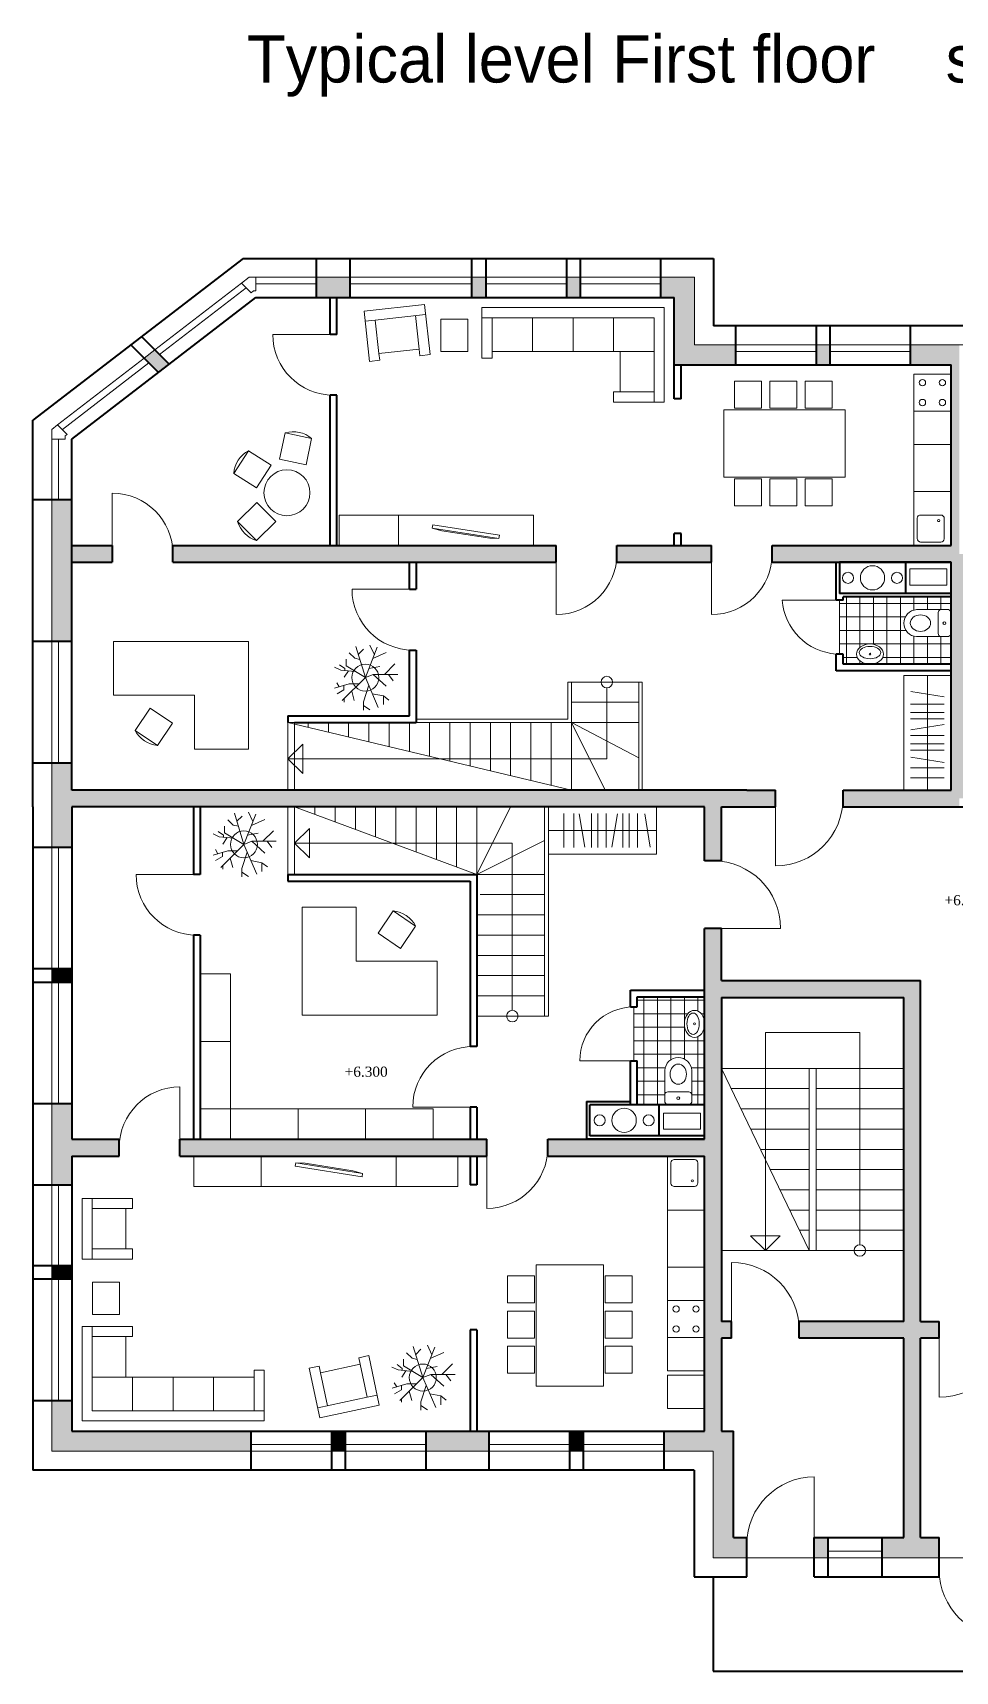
# Model space of a CAD drawing. Header units: millimetres. Extents: x 145836 to 266027, y 108786 to 206069.
# Drawn here: x 204310 to 217978, y 147151 to 171434 of the extents above; entities that cross this region are included whole.
import ezdxf

# ---------------------------------------------------------------- set-up
doc = ezdxf.new("R2010")
doc.units = ezdxf.units.MM
doc.layers.get('0').update_dxf_attribs({"color": 250})
doc.styles.get("Standard").update_dxf_attribs({"font": 'arial.ttf'})

msp = doc.modelspace()

# ---------------------------------------------------------------- hatches: boundary and pattern name
at = {"lineweight": 20}
for points in [[(209015, 167811), (208515, 167811), (208515, 167711), (208515, 167511), (209015, 167511)], [(214722, 166811), (214115, 166811), (214115, 167811), (213622, 167811), (213622, 167711), (213615, 167711), (213615, 167511), (213815, 167511), (213815, 166511), (213915, 166511), (214722, 166511)], [(206120, 166735), (205961, 166613), (206173, 166400), (206332, 166523)], [(204891, 157561), (204590, 157561), (204590, 157361), (204690, 157361), (204891, 157361)], [(204890, 153161), (204590, 153161), (204590, 152961), (204690, 152961), (204890, 152961)], [(214390, 152211), (214265, 152211), (214265, 150711), (213665, 150711), (213665, 150411), (214390, 150411)], [(207540, 150711), (204890, 150711), (204890, 151161), (204590, 151161), (204590, 150411), (207540, 150411), (207540, 150511)], [(208940, 150711), (208740, 150711), (208740, 150411), (208940, 150411), (208940, 150511)], [(211065, 150711), (210140, 150711), (210140, 150411), (211065, 150411), (211065, 150511)], [(212465, 150711), (212265, 150711), (212265, 150411), (212465, 150411), (212465, 150511)]]:
    msp.add_hatch(color=256, dxfattribs=at).paths.add_polyline_path(points)
h = msp.add_hatch(color=256, dxfattribs=at)
h.paths.add_polyline_path([(212422, 167811), (212222, 167811), (212222, 167711), (212222, 167511), (212422, 167511)])
h.paths.add_polyline_path([(211022, 167811), (210815, 167811), (210815, 167711), (210815, 167511), (211022, 167511)])
h = msp.add_hatch(color=256, dxfattribs=at)
h.paths.add_polyline_path([(218040, 166811), (217322, 166811), (217322, 166711), (217315, 166711), (217315, 166511), (217915, 166511), (217915, 163836), (217699, 163836), (217699, 163711), (218040, 163711)])
h.paths.add_polyline_path([(216122, 166811), (215922, 166811), (215922, 166711), (215922, 166511), (216122, 166511)])
h = msp.add_hatch(color=256, dxfattribs=at)
h.paths.add_polyline_path([(204890, 164511), (204590, 164511), (204590, 163711), (204890, 163711)])
h.paths.add_polyline_path([(204890, 163711), (204590, 163711), (204590, 162411), (204690, 162411), (204890, 162411)])
h = msp.add_hatch(color=256, dxfattribs=at)
h.paths.add_polyline_path([(205487, 163836), (204890, 163836), (204890, 163711), (205487, 163711)])
h.paths.add_polyline_path([(205487, 163711), (204890, 163711), (204890, 163586), (205487, 163586)])
h.paths.add_polyline_path([(212065, 163836), (208665, 163836), (206387, 163836), (206387, 163711), (212065, 163711)])
h.paths.add_polyline_path([(212065, 163711), (206387, 163711), (206387, 163586), (208665, 163586), (212065, 163586)])
h.paths.add_polyline_path([(214365, 163836), (212965, 163836), (212965, 163711), (214365, 163711)])
h.paths.add_polyline_path([(214365, 163711), (212965, 163711), (212965, 163586), (214365, 163586)])
h = msp.add_hatch(color=256, dxfattribs=at)
h.paths.add_polyline_path([(218165, 163126), (218165, 163586), (218381, 163586), (218381, 163711), (218040, 163711), (218040, 160086), (219140, 160086), (219140, 160211), (218165, 160211), (218165, 161911), (218165, 162411), (218165, 162539, -0.017084), (218165, 162544), (218165, 162826, -0.017084), (218165, 162831)])
h.paths.add_polyline_path([(218040, 163711), (217699, 163711), (217699, 163586), (217915, 163586), (217915, 163126), (217915, 162831, -0.017084), (217915, 162826), (217915, 162544, -0.017084), (217915, 162539), (217915, 162076), (217915, 160211), (217565, 160211), (217215, 160211), (216315, 160211), (216315, 160086), (218040, 160086)])
h.paths.add_polyline_path([(218040, 160086), (216315, 160086), (216315, 159961), (217215, 159961), (218040, 159961)])
h.paths.add_polyline_path([(217699, 163711), (217491, 163711), (217491, 163586), (217699, 163586)])
h.paths.add_polyline_path([(217491, 163711), (215265, 163711), (215265, 163586), (217491, 163586)])
h.paths.add_polyline_path([(217491, 163836), (215265, 163836), (215265, 163711), (217491, 163711)])
h.paths.add_polyline_path([(217699, 163836), (217491, 163836), (217491, 163711), (217699, 163711)])
h = msp.add_hatch(color=256, dxfattribs=at)
h.paths.add_polyline_path([(214390, 160211), (214265, 160211), (208665, 160211), (204890, 160211), (204890, 160611), (204590, 160611), (204590, 160086), (214390, 160086)])
h.paths.add_polyline_path([(214390, 160086), (204590, 160086), (204590, 159361), (204690, 159361), (204890, 159361), (204890, 159961), (208665, 159961), (214265, 159961), (214265, 159161), (214390, 159161)])
h.paths.add_polyline_path([(214515, 159961), (215315, 159961), (215315, 160086), (214390, 160086), (214390, 159161), (214515, 159161)])
h.paths.add_polyline_path([(215315, 160211), (214890, 160211), (214390, 160211), (214390, 160086), (215315, 160086)])
h = msp.add_hatch(color=256, dxfattribs=at)
h.paths.add_polyline_path([(217465, 157261), (217340, 157261), (217340, 152211), (217740, 152211), (217740, 152336), (217465, 152336)])
h.paths.add_polyline_path([(217340, 157261), (214390, 157261), (214390, 154911), (214515, 154911), (214515, 157136), (217215, 157136), (217215, 152336), (215665, 152336), (215665, 152211), (217340, 152211)])
h.paths.add_polyline_path([(217340, 157386), (214515, 157386), (214515, 158161), (214390, 158161), (214390, 157261), (217340, 157261)])
h.paths.add_polyline_path([(217465, 157386), (217340, 157386), (217340, 157261), (217465, 157261)])
h.paths.add_polyline_path([(214390, 158161), (214265, 158161), (214265, 157261), (214390, 157261)])
h.paths.add_polyline_path([(214390, 154911), (214049, 154911), (214049, 154786), (214265, 154786), (214265, 152211), (214390, 152211)])
h.paths.add_polyline_path([(214515, 154911), (214390, 154911), (214390, 152211), (214665, 152211), (214665, 152336), (214515, 152336)])
h = msp.add_hatch(color=256, dxfattribs=at)
h.paths.add_polyline_path([(214390, 157261), (214265, 157261), (214265, 157246), (214265, 157136), (214265, 155546), (214265, 155086), (214265, 155036), (214049, 155036), (214049, 154911), (214390, 154911)])
h.paths.add_polyline_path([(213841, 155036), (212515, 155036), (211940, 155036), (211940, 154911), (213841, 154911)])
h.paths.add_polyline_path([(213841, 154911), (211940, 154911), (211940, 154786), (213841, 154786)])
h.paths.add_polyline_path([(214049, 154911), (213841, 154911), (213841, 154786), (214049, 154786)])
h.paths.add_polyline_path([(214049, 155036), (213841, 155036), (213841, 154911), (214049, 154911)])
h = msp.add_hatch(color=256, dxfattribs=at)
h.paths.add_polyline_path([(204891, 155561), (204590, 155561), (204590, 154911), (205590, 154911), (205590, 155036), (204891, 155036)])
h.paths.add_polyline_path([(205590, 154911), (204590, 154911), (204590, 154361), (204690, 154361), (204890, 154361), (204890, 154786), (205590, 154786)])
h = msp.add_hatch(color=256, dxfattribs=at)
h.paths.add_polyline_path([(211040, 155036), (206490, 155036), (206490, 154911), (211040, 154911)])
h.paths.add_polyline_path([(211040, 154911), (206490, 154911), (206490, 154786), (211040, 154786)])
h = msp.add_hatch(color=256, dxfattribs=at)
h.paths.add_polyline_path([(217740, 149131), (217465, 149131), (217465, 152086), (217740, 152086), (217740, 152211), (217340, 152211), (217340, 148831), (217740, 148831)])
h.paths.add_polyline_path([(217340, 152211), (215665, 152211), (215665, 152086), (217215, 152086), (217215, 149131), (216890, 149131), (216890, 148831), (217340, 148831)])
h.paths.add_polyline_path([(216090, 149131), (215890, 149131), (215890, 148831), (216090, 148831), (216090, 148931)], flags=16)
h.paths.add_polyline_path([(214890, 149131), (214690, 149131), (214690, 150711), (214515, 150711), (214515, 152086), (214665, 152086), (214665, 152211), (214390, 152211), (214390, 148831), (214890, 148831)])

# ---------------------------------------------------------------- linework, layer by layer
at = {"lineweight": 40}
for p, q in [((207425, 168091), (204310, 165691)), ((207425, 168091), (214395, 168091)), ((208515, 167511), (208515, 168091)), ((209015, 167511), (209015, 168091)), ((210815, 167511), (210815, 168091)), ((211022, 168091), (211022, 167511)), ((212222, 167511), (212222, 168091)), ((212422, 168091), (212422, 167511)), ((213615, 167511), (213615, 168091)), ((214395, 168091), (214395, 167091)), ((204890, 165411), (207615, 167511)), ((207615, 167511), (213815, 167511)), ((208715, 166964), (208715, 167511)), ((208815, 166964), (208815, 167511)), ((213815, 166511), (213815, 167511)), ((221685, 167091), (214395, 167091)), ((214722, 167091), (214722, 166511)), ((215922, 166511), (215922, 167091)), ((216122, 167091), (216122, 166511)), ((217315, 166511), (217315, 167091)), ((206332, 166523), (205922, 166933)), ((208815, 166964), (208715, 166964)), ((206173, 166400), (205763, 166811)), ((213815, 166511), (217915, 166511)), ((213815, 166011), (213815, 166511)), ((213915, 166011), (213915, 166511)), ((217915, 163836), (217915, 166511)), ((208715, 163836), (208715, 166064)), ((208815, 166064), (208715, 166064)), ((208815, 163836), (208815, 166064)), ((213915, 166011), (213815, 166011)), ((204310, 159961), (204310, 165691)), ((204890, 160211), (204890, 165411)), ((204890, 164511), (204310, 164511)), ((213815, 163836), (213815, 164011)), ((213915, 164011), (213815, 164011)), ((213915, 163836), (213915, 164011)), ((204890, 163836), (205487, 163836)), ((205487, 163836), (205487, 163586)), ((206387, 163836), (208665, 163836)), ((206387, 163586), (206387, 163836)), ((208665, 163836), (212065, 163836)), ((212065, 163586), (212065, 163836)), ((212965, 163836), (214365, 163836)), ((212965, 163586), (212965, 163836)), ((214365, 163586), (214365, 163836)), ((215265, 163836), (217915, 163836)), ((215265, 163586), (215265, 163836)), ((204890, 163586), (205487, 163586)), ((206387, 163586), (208665, 163586)), ((208665, 163586), (212065, 163586)), ((209890, 163186), (209890, 163586)), ((209990, 163586), (209990, 163186)), ((212965, 163586), (214365, 163586)), ((215265, 163586), (217915, 163586)), ((216215, 163026), (216215, 163586)), ((217915, 163586), (216265, 163586)), ((216265, 163586), (216265, 163126)), ((217239, 163586), (217239, 163126)), ((217455, 163586), (217915, 163586)), ((217915, 163126), (217915, 163586)), ((209890, 163186), (209990, 163186)), ((216315, 163026), (216215, 163026)), ((217915, 163126), (216265, 163126)), ((217915, 163126), (216265, 163126)), ((217915, 163076), (216315, 163076)), ((216315, 163026), (216315, 163076)), ((217915, 162076), (217915, 163126)), ((217915, 162076), (217915, 163126)), ((204890, 162411), (204310, 162411)), ((209890, 161311), (209890, 162286)), ((209890, 162286), (209990, 162286)), ((209990, 162286), (209990, 161211)), ((216215, 161976), (216215, 162226)), ((216315, 162226), (216215, 162226)), ((216315, 162076), (216315, 162226)), ((217915, 160211), (217915, 162411)), ((217915, 160211), (217915, 162221)), ((217915, 161976), (216215, 161976)), ((217915, 162076), (216315, 162076)), ((208090, 161311), (209890, 161311)), ((208090, 161311), (208090, 161211)), ((208190, 161211), (209990, 161211)), ((204890, 160611), (204310, 160611)), ((208665, 160211), (204890, 160211)), ((214265, 160211), (208665, 160211)), ((214890, 160211), (214265, 160211)), ((214890, 160211), (215315, 160211)), ((215315, 159961), (215315, 160211)), ((216315, 160211), (217915, 160211)), ((216315, 159961), (216315, 160211)), ((204310, 159961), (204310, 150131)), ((208665, 159961), (204890, 159961)), ((204890, 159961), (204891, 155036)), ((206690, 159961), (206690, 158961)), ((206790, 159961), (206790, 158961)), ((214265, 159961), (208665, 159961)), ((213549, 159961), (211949, 159961)), ((214265, 159161), (214265, 159961)), ((214515, 159961), (215315, 159961)), ((214515, 159161), (214515, 159961)), ((216315, 159961), (217215, 159961)), ((217215, 159961), (219140, 159961)), ((204890, 159361), (204310, 159361)), ((214515, 159161), (214265, 159161)), ((206790, 158961), (206690, 158961)), ((208090, 158961), (210890, 158961)), ((208090, 158961), (208090, 158861)), ((208090, 158861), (210790, 158861)), ((210790, 158861), (210790, 156411)), ((210890, 158961), (210890, 156411)), ((214265, 157136), (214265, 158161)), ((214515, 158161), (214265, 158161)), ((214515, 157386), (214515, 158161)), ((206690, 158061), (206690, 155036)), ((206790, 158061), (206690, 158061)), ((206790, 158061), (206790, 155036)), ((204890, 157561), (204310, 157561)), ((204890, 157361), (204310, 157361)), ((214515, 157386), (214665, 157386)), ((214515, 157386), (217465, 157386)), ((217465, 152336), (217465, 157386)), ((213165, 156996), (213165, 157246)), ((213165, 157246), (214215, 157246)), ((213265, 157146), (214265, 157146)), ((213265, 156996), (213265, 157146)), ((214215, 157246), (214265, 157246)), ((214215, 157146), (214265, 157146)), ((214265, 157246), (214265, 157296)), ((214265, 155546), (214265, 157146)), ((214265, 155546), (214265, 157146)), ((214265, 155036), (214265, 157136)), ((214515, 157136), (214515, 152336)), ((214515, 157136), (214665, 157136)), ((214515, 157136), (217215, 157136)), ((217215, 152336), (217215, 157136)), ((213165, 156996), (213265, 156996)), ((210890, 156411), (210790, 156411)), ((213165, 155546), (213165, 156196)), ((213165, 156196), (213265, 156196)), ((213265, 155546), (213265, 156196)), ((204890, 155561), (204310, 155561)), ((210790, 155511), (210790, 155036)), ((210890, 155511), (210790, 155511)), ((210890, 155511), (210890, 155036)), ((212515, 155596), (212515, 155036)), ((212515, 155596), (213165, 155596)), ((214265, 155546), (212565, 155546)), ((212565, 155086), (212565, 155546)), ((213589, 155086), (213589, 155546)), ((214265, 155086), (214265, 155546)), ((204891, 155036), (205590, 155036)), ((205590, 154786), (205590, 155036)), ((206490, 155036), (211040, 155036)), ((206490, 154786), (206490, 155036)), ((211040, 154786), (211040, 155036)), ((211940, 155036), (214265, 155036)), ((211940, 154786), (211940, 155036)), ((214265, 155036), (212515, 155036)), ((214265, 155086), (212565, 155086)), ((204890, 154786), (204890, 150711)), ((204890, 154786), (205590, 154786)), ((206490, 154786), (211040, 154786)), ((210790, 154786), (210790, 154361)), ((210890, 154786), (210890, 154361)), ((211940, 154786), (214265, 154786)), ((214265, 150711), (214265, 154786)), ((204310, 154361), (204890, 154361)), ((210890, 154361), (210790, 154361)), ((204890, 153161), (204310, 153161)), ((204890, 152961), (204310, 152961)), ((214665, 152336), (214515, 152336)), ((214665, 152086), (214665, 152336)), ((217215, 152336), (215665, 152336)), ((215665, 152086), (215665, 152336)), ((217465, 152336), (217740, 152336)), ((217740, 152086), (217740, 152336)), ((210890, 152211), (210790, 152211)), ((210790, 152211), (210790, 150711)), ((210890, 152211), (210890, 150711)), ((214515, 152086), (214515, 150711)), ((214665, 152086), (214515, 152086)), ((217215, 152086), (215665, 152086)), ((217215, 149131), (217215, 152086)), ((217465, 149131), (217465, 152086)), ((217740, 152086), (217465, 152086)), ((204890, 151161), (204310, 151161)), ((204890, 150711), (214265, 150711)), ((207540, 150711), (207540, 150131)), ((208740, 150131), (208740, 150711)), ((208940, 150711), (208940, 150131)), ((210140, 150131), (210140, 150711)), ((211065, 150711), (211065, 150131)), ((212265, 150131), (212265, 150711)), ((212465, 150711), (212465, 150131)), ((213665, 150131), (213665, 150711)), ((214515, 150711), (214690, 150711)), ((214690, 149131), (214690, 150711)), ((214110, 150131), (204310, 150131)), ((214110, 150131), (214110, 148551)), ((214690, 149131), (214890, 149131)), ((214890, 148551), (214890, 149131)), ((215890, 149131), (217215, 149131)), ((215890, 148551), (215890, 149131)), ((216090, 149131), (216090, 148551)), ((216890, 149131), (216890, 148551)), ((217465, 149131), (217740, 149131)), ((217740, 148551), (217740, 149131)), ((214110, 148551), (214690, 148551)), ((214390, 148551), (214390, 147151)), ((214690, 148551), (214890, 148551)), ((215890, 148551), (217740, 148551)), ((214390, 147151), (221065, 147151))]:
    msp.add_line(p, q, dxfattribs=at)
at = {"lineweight": 20}
for p, q in [((207403, 167724), (207517, 167811)), ((207517, 167811), (214115, 167811)), ((207517, 167811), (207615, 167811)), ((207517, 167811), (207615, 167811)), ((207615, 167811), (207615, 167611)), ((214115, 167811), (214115, 166811)), ((207544, 167582), (207403, 167724)), ((207582, 167611), (207544, 167582)), ((207615, 167611), (207582, 167611)), ((209218, 167309), (210112, 167409)), ((209218, 167309), (209301, 166564)), ((210112, 167409), (210196, 166664)), ((210965, 167361), (213665, 167361)), ((210965, 167361), (210965, 166611)), ((213665, 167361), (213665, 165961)), ((209235, 167160), (209384, 167177)), ((209384, 167177), (210129, 167260)), ((209384, 167177), (209439, 166680)), ((209980, 167243), (210035, 166746)), ((210356, 167191), (210756, 167191)), ((210356, 167191), (210356, 166711)), ((210756, 167191), (210756, 166711)), ((210965, 167211), (211115, 167211)), ((211115, 167211), (211115, 166711)), ((211115, 167211), (211715, 167211)), ((211715, 167211), (211715, 166711)), ((211715, 167211), (212315, 167211)), ((212315, 167211), (212315, 166711)), ((212315, 167211), (212915, 167211)), ((212915, 167211), (212915, 166711)), ((212915, 167211), (213515, 167211)), ((213515, 167211), (213515, 166711)), ((206120, 166735), (205961, 166613)), ((206103, 166471), (205961, 166613)), ((206261, 166593), (206120, 166735)), ((209450, 166580), (209301, 166564)), ((209439, 166680), (210035, 166746)), ((209439, 166680), (209450, 166580)), ((210035, 166746), (210046, 166647)), ((210196, 166664), (210046, 166647)), ((210356, 166711), (210756, 166711)), ((211115, 166611), (210965, 166611)), ((211115, 166711), (211715, 166711)), ((211115, 166711), (211115, 166611)), ((211715, 166711), (212315, 166711)), ((212315, 166711), (212915, 166711)), ((212915, 166711), (213515, 166711)), ((213015, 166711), (213015, 166111)), ((213515, 166711), (213515, 165961)), ((214115, 166811), (215495, 166811)), ((215495, 166811), (221965, 166811)), ((213815, 166511), (213915, 166511)), ((213015, 166111), (212915, 166111)), ((212915, 166111), (212915, 165961)), ((213515, 166111), (213015, 166111)), ((212915, 165961), (213665, 165961)), ((204678, 165624), (204590, 165556)), ((204819, 165482), (204678, 165624)), ((204590, 165556), (204590, 165411)), ((204590, 165556), (204590, 150411)), ((204590, 165556), (204590, 165411)), ((204590, 165411), (204790, 165411)), ((204790, 165460), (204819, 165482)), ((204790, 165411), (204790, 165460)), ((211731, 164286), (208848, 164286)), ((208848, 163836), (208848, 164286)), ((209731, 163836), (209731, 164286)), ((211731, 163836), (211731, 164286)), ((210237, 164142), (210229, 164093)), ((211217, 163937), (210229, 164093)), ((210372, 164055), (210229, 164093)), ((211225, 163986), (210237, 164142)), ((211081, 163944), (210372, 164055)), ((211081, 163944), (211217, 163937)), ((211225, 163986), (211217, 163937)), ((217304, 163489), (217304, 163249)), ((217855, 163489), (217304, 163489)), ((217855, 163249), (217855, 163489)), ((217304, 163249), (217855, 163249)), ((216215, 163026), (215415, 163026)), ((217553, 162976), (217793, 162976)), ((217877, 162885), (217406, 162885)), ((217724, 162529), (217724, 162841)), ((217877, 162485), (217406, 162485)), ((205507, 162415), (207507, 162415)), ((205507, 161615), (205507, 162415)), ((207507, 160815), (207507, 162415)), ((208998, 162245), (209080, 162165)), ((209238, 161878), (209096, 162340)), ((209210, 162298), (209133, 162221)), ((209238, 161878), (209414, 162327)), ((209371, 162216), (209305, 162356)), ((209349, 162161), (209548, 162248)), ((208872, 161990), (208781, 162033)), ((208934, 162013), (208857, 162069)), ((209089, 161968), (208872, 161990)), ((208987, 161979), (208925, 161882)), ((208934, 161984), (208934, 162013)), ((208952, 162052), (208952, 162150)), ((209238, 161878), (208952, 162052)), ((209080, 162165), (209155, 162147)), ((209291, 162013), (209451, 162044)), ((209520, 161924), (209676, 162080)), ((208999, 161785), (208782, 161720)), ((208852, 161741), (208815, 161802)), ((209238, 161878), (208896, 161537)), ((208919, 161761), (208919, 161697)), ((209144, 161785), (208999, 161785)), ((209288, 161763), (209209, 161519)), ((209238, 161878), (209355, 161924)), ((209238, 161878), (209429, 161435)), ((209355, 161924), (209547, 161751)), ((209355, 161924), (209718, 161924)), ((209580, 161924), (209651, 161831)), ((217215, 160211), (217215, 161911)), ((217565, 161911), (217215, 161911)), ((217565, 160211), (217565, 161911)), ((217915, 161911), (217565, 161911)), ((217915, 160211), (217915, 161911)), ((205507, 161615), (206707, 161615)), ((206707, 161615), (205507, 161615)), ((206707, 161615), (206707, 160815)), ((208919, 161697), (208819, 161639)), ((208924, 161565), (208924, 161512)), ((209035, 161675), (209073, 161538)), ((209209, 161519), (209209, 161397)), ((209341, 161639), (209505, 161607)), ((209505, 161607), (209586, 161544)), ((209505, 161607), (209505, 161477)), ((217815, 161482), (217315, 161482)), ((217812, 161593), (217318, 161673)), ((209209, 161466), (209305, 161400)), ((217815, 161358), (217315, 161358)), ((217815, 161264), (217315, 161264)), ((208190, 161211), (208190, 160211)), ((217815, 161020), (217315, 161020)), ((217812, 161184), (217318, 161103)), ((206707, 160815), (207507, 160815)), ((217815, 160896), (217315, 160896)), ((217815, 160802), (217315, 160802)), ((217815, 160541), (217315, 160541)), ((217812, 160621), (217318, 160700)), ((217565, 160392), (217315, 160392)), ((217815, 160392), (217565, 160392)), ((217565, 160211), (217215, 160211)), ((217915, 160211), (217565, 160211)), ((207438, 159405), (207297, 159867)), ((207410, 159825), (207333, 159748)), ((207438, 159405), (207615, 159854)), ((207571, 159743), (207505, 159883)), ((208090, 159961), (208090, 158861)), ((211949, 159961), (211949, 159261)), ((212179, 159861), (212179, 159611)), ((212329, 159861), (212329, 159361)), ((212408, 159858), (212488, 159365)), ((212589, 159861), (212589, 159361)), ((212684, 159861), (212684, 159361)), ((212808, 159861), (212808, 159361)), ((212972, 159858), (212891, 159365)), ((213051, 159861), (213051, 159361)), ((213146, 159861), (213146, 159361)), ((213269, 159861), (213269, 159361)), ((213380, 159858), (213460, 159365)), ((213549, 159961), (213549, 159261)), ((207072, 159517), (206981, 159560)), ((207134, 159540), (207057, 159597)), ((207134, 159511), (207134, 159540)), ((207152, 159579), (207152, 159677)), ((207438, 159405), (207152, 159579)), ((207198, 159772), (207281, 159692)), ((207281, 159692), (207356, 159674)), ((207491, 159540), (207651, 159571)), ((207549, 159688), (207748, 159775)), ((207720, 159451), (207876, 159607)), ((211949, 159611), (213549, 159611)), ((212179, 159611), (212179, 159361)), ((207199, 159312), (206982, 159247)), ((207052, 159268), (207015, 159329)), ((207289, 159496), (207072, 159517)), ((207438, 159405), (207097, 159064)), ((207188, 159506), (207125, 159409)), ((207345, 159312), (207199, 159312)), ((207438, 159405), (207555, 159451)), ((207438, 159405), (207629, 158963)), ((207555, 159451), (207747, 159278)), ((207555, 159451), (207918, 159451)), ((207781, 159451), (207851, 159358)), ((207120, 159224), (207019, 159166)), ((207120, 159288), (207120, 159224)), ((207124, 159092), (207124, 159039)), ((207235, 159203), (207273, 159065)), ((207488, 159290), (207409, 159047)), ((207541, 159166), (207705, 159134)), ((207705, 159134), (207786, 159071)), ((207705, 159134), (207705, 159004)), ((211949, 159261), (213549, 159261)), ((207409, 159047), (207409, 158924)), ((207409, 158993), (207505, 158928)), ((210890, 158961), (211890, 158961)), ((210940, 158661), (211890, 158661)), ((209101, 158477), (208301, 158477)), ((208301, 158477), (208301, 156877)), ((209101, 157677), (209101, 158477)), ((210890, 158361), (211890, 158361)), ((210890, 158061), (211890, 158061)), ((210301, 157677), (209101, 157677)), ((209101, 157677), (210301, 157677)), ((210301, 157677), (210301, 156877)), ((210890, 157761), (211890, 157761)), ((204590, 157361), (204590, 157561)), ((206790, 157486), (207240, 157486)), ((207240, 155486), (207240, 157486)), ((210890, 157461), (211890, 157461)), ((210890, 157161), (211890, 157161)), ((210301, 156877), (208301, 156877)), ((210890, 156861), (211949, 156861)), ((214265, 155036), (214265, 156736)), ((206790, 156486), (207240, 156486)), ((213215, 156196), (212415, 156196)), ((213674, 155584), (213674, 156055)), ((214074, 155584), (214074, 156055)), ((215815, 156086), (215815, 153386)), ((215915, 156086), (215915, 153386)), ((213717, 155738), (214030, 155738)), ((206790, 155486), (207240, 155486)), ((207240, 155036), (207240, 155486)), ((210240, 155486), (207240, 155486)), ((208240, 155036), (208240, 155486)), ((209240, 155036), (209240, 155486)), ((210240, 155036), (210240, 155486)), ((213654, 155184), (213654, 155424)), ((213654, 155424), (214205, 155424)), ((214205, 155424), (214205, 155184)), ((214205, 155184), (213654, 155184)), ((213705, 155036), (214265, 155036)), ((213805, 155086), (214265, 155086)), ((213805, 155036), (214265, 155036)), ((206694, 154786), (206694, 154336)), ((207694, 154786), (207694, 154336)), ((208200, 154637), (208208, 154686)), ((208208, 154686), (209195, 154530)), ((208344, 154679), (208208, 154686)), ((209694, 154786), (209694, 154336)), ((210606, 154786), (210606, 154336)), ((213715, 151603), (213715, 154786)), ((208200, 154637), (209188, 154481)), ((208344, 154679), (209052, 154568)), ((209052, 154568), (209195, 154530)), ((209188, 154481), (209195, 154530)), ((206694, 154336), (210606, 154336)), ((205040, 153260), (205040, 154160)), ((205190, 154160), (205040, 154160)), ((205790, 154160), (205190, 154160)), ((205190, 154160), (205190, 153260)), ((205790, 154010), (205190, 154010)), ((205689, 153410), (205689, 154010)), ((205790, 154010), (205790, 154160)), ((205790, 154160), (205790, 154010)), ((205190, 153260), (205040, 153260)), ((205790, 153410), (205190, 153410)), ((205190, 153260), (205790, 153260)), ((205790, 153260), (205790, 153410)), ((205196, 152919), (205596, 152919)), ((205196, 152919), (205196, 152439)), ((205596, 152919), (205596, 152439)), ((205790, 152261), (205040, 152261)), ((205040, 150861), (205040, 152261)), ((205190, 151511), (205190, 152261)), ((205196, 152439), (205596, 152439)), ((205790, 152111), (205790, 152261)), ((205190, 152111), (205690, 152111)), ((205690, 151511), (205690, 152111)), ((205690, 152111), (205790, 152111)), ((209141, 151798), (209287, 151830)), ((209162, 151700), (209141, 151798)), ((209444, 151096), (209287, 151830)), ((209803, 151677), (209803, 151776)), ((209849, 151870), (209932, 151790)), ((209932, 151790), (210006, 151773)), ((210089, 151504), (209947, 151965)), ((210061, 151923), (209984, 151846)), ((210089, 151504), (210266, 151953)), ((210222, 151842), (210156, 151982)), ((210200, 151786), (210399, 151873)), ((207590, 151511), (207590, 151611)), ((207590, 151611), (207740, 151611)), ((207740, 150861), (207740, 151611)), ((208407, 151641), (208554, 151673)), ((208564, 150908), (208407, 151641)), ((208575, 151575), (208554, 151673)), ((209162, 151700), (208575, 151575)), ((208679, 151086), (208575, 151575)), ((209266, 151211), (209162, 151700)), ((209723, 151616), (209632, 151659)), ((209785, 151638), (209708, 151695)), ((209940, 151594), (209723, 151616)), ((209838, 151604), (209776, 151508)), ((209785, 151610), (209785, 151638)), ((210089, 151504), (209803, 151677)), ((210089, 151504), (210206, 151550)), ((210142, 151639), (210302, 151670)), ((210206, 151550), (210398, 151377)), ((210206, 151550), (210569, 151550)), ((210371, 151550), (210527, 151706)), ((210431, 151550), (210502, 151456)), ((213715, 151538), (213715, 151044)), ((205790, 151511), (205190, 151511)), ((205190, 151011), (205190, 151511)), ((206390, 151511), (205790, 151511)), ((205790, 151011), (205790, 151511)), ((206990, 151511), (206390, 151511)), ((206390, 151011), (206390, 151511)), ((207590, 151511), (206990, 151511)), ((206990, 151011), (206990, 151511)), ((207590, 151011), (207590, 151511)), ((209850, 151411), (209633, 151345)), ((209703, 151366), (209666, 151427)), ((209771, 151323), (209670, 151264)), ((210089, 151504), (209748, 151163)), ((209771, 151387), (209771, 151323)), ((209995, 151411), (209850, 151411)), ((209886, 151301), (209924, 151164)), ((210139, 151388), (210060, 151145)), ((210089, 151504), (210280, 151061)), ((209266, 151211), (208533, 151054)), ((209444, 151096), (208564, 150908)), ((209413, 151243), (209266, 151211)), ((209775, 151190), (209775, 151137)), ((210060, 151145), (210060, 151022)), ((210060, 151092), (210156, 151026)), ((210192, 151265), (210356, 151232)), ((210356, 151232), (210437, 151170)), ((210356, 151232), (210356, 151102)), ((207740, 150861), (205040, 150861)), ((205790, 151011), (205190, 151011)), ((206390, 151011), (205790, 151011)), ((206990, 151011), (206390, 151011)), ((207590, 151011), (206990, 151011)), ((207740, 151011), (207590, 151011)), ((214390, 150411), (204590, 150411)), ((214390, 148831), (214390, 150411)), ((214390, 148831), (214690, 148831)), ((214390, 148831), (220785, 148831))]:
    msp.add_line(p, q, dxfattribs=at)
at = {"color": 252, "lineweight": 13}
for p, q in [((207517, 167811), (208515, 167811)), ((207517, 167811), (208515, 167811)), ((207615, 167811), (208515, 167811)), ((207615, 167811), (208515, 167811)), ((207615, 167811), (207615, 167711)), ((208515, 167811), (208515, 167711)), ((209015, 167711), (209015, 167811)), ((209015, 167811), (210815, 167811)), ((210815, 167811), (210815, 167711)), ((211022, 167711), (211022, 167811)), ((211022, 167811), (212222, 167811)), ((212422, 167811), (213622, 167811)), ((206120, 166735), (207403, 167724)), ((206190, 166664), (207474, 167653)), ((207615, 167711), (208515, 167711)), ((209015, 167711), (210815, 167711)), ((211022, 167711), (212222, 167711)), ((212422, 167711), (213622, 167711)), ((204678, 165624), (205961, 166613)), ((214722, 166711), (214722, 166811)), ((214722, 166811), (215922, 166811)), ((214722, 166711), (215922, 166711)), ((216122, 166811), (217322, 166811)), ((216122, 166711), (217322, 166711)), ((204749, 165553), (206032, 166542)), ((204590, 164511), (204590, 165411)), ((204590, 165411), (204690, 165411)), ((204690, 164511), (204690, 165411)), ((204590, 164511), (204690, 164511)), ((204590, 162411), (204590, 160611)), ((204690, 162411), (204590, 162411)), ((204590, 162411), (204590, 160611)), ((204690, 162411), (204690, 160611)), ((212815, 160673), (212815, 161726)), ((208090, 160673), (208309, 160892)), ((208309, 160892), (208309, 160454)), ((204590, 160611), (204690, 160611)), ((204590, 160611), (204690, 160611)), ((212815, 160673), (208090, 160673)), ((208090, 160673), (208309, 160454)), ((208190, 159423), (208409, 159642)), ((208409, 159642), (208409, 159204)), ((204590, 159361), (204590, 157561)), ((204690, 159361), (204590, 159361)), ((204590, 159361), (204590, 157561)), ((204690, 159361), (204690, 157561)), ((211415, 159423), (208190, 159423)), ((208190, 159423), (208409, 159204)), ((211415, 156947), (211415, 159423)), ((204590, 157561), (204690, 157561)), ((204590, 157561), (204690, 157561)), ((204590, 157361), (204590, 155561)), ((204690, 157361), (204590, 157361)), ((204590, 157361), (204590, 155561)), ((204690, 157361), (204590, 157361)), ((204690, 157361), (204690, 155561)), ((215165, 153386), (215165, 156618)), ((216565, 156618), (215165, 156618)), ((216565, 156618), (216565, 153472)), ((204590, 155561), (204690, 155561)), ((204690, 154361), (204590, 154361)), ((204590, 154361), (204590, 153161)), ((204690, 154361), (204690, 153161)), ((215165, 153386), (214946, 153605)), ((214946, 153605), (215384, 153605)), ((215165, 153386), (215384, 153605)), ((204590, 153161), (204690, 153161)), ((204690, 152961), (204590, 152961)), ((204590, 152961), (204590, 151161)), ((204690, 152961), (204690, 151161)), ((204590, 151121), (204590, 152321)), ((204590, 151161), (204690, 151161)), ((208740, 150511), (207540, 150511)), ((208740, 150411), (207540, 150411)), ((210140, 150511), (208940, 150511)), ((210140, 150411), (208940, 150411)), ((210140, 150511), (210140, 150411)), ((212265, 150511), (211065, 150511)), ((212265, 150411), (211065, 150411)), ((213665, 150511), (212465, 150511)), ((213665, 150411), (212465, 150411)), ((213665, 150511), (213665, 150411)), ((216890, 148931), (216090, 148931)), ((216890, 148831), (216090, 148831))]:
    msp.add_line(p, q, dxfattribs=at)
at = {"color": 252, "lineweight": 20}
for p, q in [((212222, 167811), (212222, 167711)), ((212422, 167811), (212422, 167711)), ((213622, 167811), (213622, 167711)), ((215922, 166811), (215922, 166711)), ((216122, 166811), (216122, 166711)), ((217322, 166811), (217322, 166711)), ((204590, 164511), (204590, 165411)), ((207540, 150411), (207540, 150511)), ((208740, 150411), (208740, 150511)), ((208940, 150411), (208940, 150511)), ((211065, 150411), (211065, 150511)), ((212265, 150411), (212265, 150511)), ((212465, 150411), (212465, 150511)), ((216090, 148831), (216090, 148931)), ((216890, 148831), (216890, 148931))]:
    msp.add_line(p, q, dxfattribs=at)
at = {"lineweight": 13}
for p, q in [((208765, 166964), (207865, 166964)), ((217365, 166376), (217365, 163836)), ((217915, 166376), (217365, 166376)), ((214709, 166270), (215109, 166270)), ((214709, 166270), (214709, 165870)), ((215109, 166270), (215109, 165870)), ((215233, 166270), (215633, 166270)), ((215233, 166270), (215233, 165870)), ((215633, 166270), (215633, 165870)), ((215756, 166270), (216156, 166270)), ((215756, 166270), (215756, 165870)), ((216156, 166270), (216156, 165870)), ((214709, 165870), (215109, 165870)), ((215233, 165870), (215633, 165870)), ((215756, 165870), (216156, 165870)), ((216347, 165846), (214547, 165846)), ((214547, 165846), (214547, 164846)), ((216347, 165846), (216347, 164846)), ((217915, 165826), (217365, 165826)), ((208051, 165505), (207968, 165113)), ((208051, 165505), (208442, 165422)), ((208442, 165422), (208359, 165030)), ((207504, 165240), (207288, 164904)), ((207504, 165240), (207841, 165024)), ((217915, 165333), (217365, 165333)), ((207288, 164904), (207625, 164688)), ((207841, 165024), (207625, 164688)), ((207968, 165113), (208359, 165030)), ((216347, 164846), (214547, 164846)), ((214709, 164422), (214709, 164822)), ((214709, 164822), (215109, 164822)), ((215109, 164422), (215109, 164822)), ((215233, 164422), (215233, 164822)), ((215233, 164822), (215633, 164822)), ((215633, 164422), (215633, 164822)), ((215756, 164422), (215756, 164822)), ((215756, 164822), (216156, 164822)), ((216156, 164422), (216156, 164822)), ((205487, 163711), (205487, 164611)), ((207345, 164191), (207628, 164474)), ((207628, 164474), (207910, 164191)), ((214709, 164422), (215109, 164422)), ((215233, 164422), (215633, 164422)), ((215756, 164422), (216156, 164422)), ((217915, 164636), (217365, 164636)), ((207345, 164191), (207627, 163908)), ((207627, 163908), (207910, 164191)), ((217415, 164240), (217415, 163936)), ((217765, 164286), (217461, 164286)), ((217815, 164236), (217815, 163936)), ((212065, 163711), (212065, 162811)), ((214365, 163711), (214365, 162811)), ((217765, 163886), (217465, 163886)), ((209940, 163186), (209040, 163186)), ((216265, 162226), (216265, 163026)), ((217915, 162976), (216265, 162976)), ((216365, 162076), (216365, 163076)), ((216565, 162326), (216565, 163076)), ((216765, 162372), (216765, 163076)), ((216965, 162076), (216965, 163076)), ((217165, 162076), (217165, 163076)), ((217365, 162879), (217365, 163076)), ((217565, 162885), (217565, 163076)), ((217765, 162885), (217765, 163076)), ((217238, 162776), (216265, 162776)), ((217247, 162576), (216265, 162576)), ((217365, 162076), (217365, 162491)), ((217565, 162076), (217565, 162485)), ((217765, 162076), (217765, 162485)), ((217915, 162376), (216265, 162376)), ((217639, 161976), (216215, 161976)), ((216526, 162176), (216315, 162176)), ((216565, 162076), (216565, 162127)), ((216765, 162076), (216765, 162081)), ((217915, 162176), (216904, 162176)), ((212290, 161811), (212240, 161811)), ((212240, 161811), (212240, 161261)), ((212290, 161811), (213290, 161811)), ((212290, 160211), (212290, 161811)), ((213290, 161811), (213290, 160211)), ((213290, 161811), (213340, 161811)), ((213340, 161811), (213340, 160211)), ((212290, 161511), (213290, 161511)), ((205826, 161095), (206051, 161426)), ((206051, 161426), (206382, 161202)), ((209990, 161261), (212240, 161261)), ((205826, 161095), (206157, 160871)), ((206157, 160871), (206382, 161202)), ((208090, 161211), (212299, 161211)), ((208090, 161211), (208090, 160211)), ((212290, 160211), (208090, 161211)), ((208390, 161211), (208390, 161140)), ((208690, 161211), (208690, 161069)), ((208990, 161211), (208990, 160997)), ((209290, 161211), (209290, 160926)), ((209590, 161211), (209590, 160854)), ((209890, 161211), (209890, 160783)), ((210190, 161211), (210190, 160711)), ((210490, 161211), (210490, 160640)), ((210790, 160569), (210790, 161211)), ((211090, 160497), (211090, 161211)), ((211390, 160426), (211390, 161211)), ((211690, 160354), (211690, 161211)), ((211990, 160283), (211990, 161211)), ((212265, 161211), (213290, 161211)), ((212790, 160211), (212290, 161211)), ((213290, 160686), (212290, 161211)), ((212290, 161211), (213290, 161211)), ((215315, 160086), (215315, 159086)), ((208190, 158961), (208190, 159961)), ((210890, 158961), (208190, 159961)), ((208490, 159850), (208490, 159961)), ((208790, 159739), (208790, 159961)), ((209090, 159628), (209090, 159961)), ((209390, 159517), (209390, 159961)), ((209690, 159406), (209690, 159961)), ((209990, 159295), (209990, 159961)), ((210290, 159184), (210290, 159961)), ((210590, 159073), (210590, 159961)), ((210890, 158961), (210890, 159961)), ((210890, 158961), (211390, 159961)), ((211890, 159961), (211890, 156861)), ((211949, 159961), (211949, 156861)), ((210890, 158961), (211890, 159461)), ((206740, 158961), (205840, 158961)), ((209650, 158421), (209426, 158090)), ((209981, 158196), (209650, 158421)), ((209757, 157865), (209426, 158090)), ((209981, 158196), (209757, 157865)), ((214390, 158161), (215390, 158161)), ((213165, 156996), (213165, 157246)), ((213365, 156558), (213365, 157146)), ((213565, 155546), (213565, 157146)), ((213765, 156214), (213765, 157146)), ((213965, 156224), (213965, 157146)), ((214165, 156935), (214165, 157146)), ((213215, 156996), (213215, 156196)), ((213215, 156896), (214016, 156896)), ((213265, 157096), (214265, 157096)), ((214214, 156896), (214265, 156896)), ((213215, 156696), (213970, 156696)), ((213265, 156696), (213270, 156696)), ((214260, 156696), (214265, 156696)), ((213215, 156496), (214265, 156496)), ((213365, 155546), (213365, 156558)), ((214165, 155546), (214165, 156558)), ((213165, 155822), (213165, 156196)), ((213215, 156296), (214265, 156296)), ((213265, 156096), (213680, 156096)), ((213265, 155896), (213674, 155896)), ((214067, 156096), (214265, 156096)), ((214074, 155896), (214265, 155896)), ((214515, 156086), (215815, 156086)), ((215815, 153386), (214515, 156086)), ((215815, 156086), (215865, 156086)), ((215865, 156086), (215915, 156086)), ((215915, 156086), (217215, 156086)), ((206490, 154911), (206490, 155811)), ((213265, 155696), (213674, 155696)), ((214074, 155696), (214265, 155696)), ((214659, 155786), (215815, 155786)), ((215915, 155786), (217215, 155786)), ((210840, 155511), (209940, 155511)), ((214804, 155486), (215815, 155486)), ((215915, 155486), (217215, 155486)), ((214948, 155186), (215815, 155186)), ((215915, 155186), (217215, 155186)), ((211040, 154911), (211040, 154011)), ((213765, 154382), (213765, 154686)), ((214115, 154736), (213815, 154736)), ((214165, 154386), (214165, 154686)), ((215093, 154886), (215815, 154886)), ((215915, 154886), (217215, 154886)), ((215237, 154586), (215815, 154586)), ((215915, 154586), (217215, 154586)), ((214115, 154336), (213811, 154336)), ((215382, 154286), (215815, 154286)), ((215915, 154286), (217215, 154286)), ((214265, 153986), (213715, 153986)), ((215526, 153986), (215815, 153986)), ((215915, 153986), (217215, 153986)), ((215671, 153686), (215815, 153686)), ((215915, 153686), (217215, 153686)), ((214515, 153386), (215815, 153386)), ((215815, 153386), (215915, 153386)), ((215915, 153386), (217215, 153386)), ((211343, 153013), (211343, 152613)), ((211343, 153013), (211743, 153013)), ((211743, 153013), (211743, 152613)), ((211768, 151375), (211768, 153175)), ((211768, 153175), (212768, 153175)), ((212768, 151375), (212768, 153175)), ((213192, 153013), (212792, 153013)), ((212792, 153013), (212792, 152613)), ((213192, 153013), (213192, 152613)), ((214265, 153140), (213715, 153140)), ((214665, 152211), (214665, 153211)), ((211343, 152613), (211743, 152613)), ((213192, 152613), (212792, 152613)), ((214265, 152646), (213715, 152646)), ((214265, 152646), (213715, 152646)), ((214265, 152646), (213715, 152646)), ((211343, 152490), (211343, 152090)), ((211343, 152490), (211743, 152490)), ((211743, 152490), (211743, 152090)), ((213192, 152490), (212792, 152490)), ((212792, 152490), (212792, 152090)), ((213192, 152490), (213192, 152090)), ((211343, 152090), (211743, 152090)), ((213192, 152090), (212792, 152090)), ((214265, 152096), (213715, 152096)), ((217740, 152211), (217740, 151211)), ((211343, 151967), (211343, 151567)), ((211343, 151967), (211743, 151967)), ((211743, 151967), (211743, 151567)), ((213192, 151967), (212792, 151967)), ((212792, 151967), (212792, 151567)), ((213192, 151967), (213192, 151567)), ((211343, 151567), (211743, 151567)), ((213192, 151567), (212792, 151567)), ((214265, 151603), (213715, 151603)), ((214265, 151538), (213715, 151538)), ((211768, 151375), (212768, 151375)), ((214265, 151044), (213715, 151044)), ((215890, 149031), (215890, 150031))]:
    msp.add_line(p, q, dxfattribs=at)
at = {"color": 6, "lineweight": 9}
msp.add_line((215890, 149131), (215890, 149031), dxfattribs=at)
at = {"lineweight": 13}
for centre, radius in [((217492, 166249), 46.7), ((217788, 166249), 46.7), ((217492, 165954), 46.7), ((217788, 165954), 46.7), ((217732, 164204), 15.3), ((214082, 154419), 15.3), ((213842, 152519), 46.7), ((214138, 152519), 46.7), ((213842, 152224), 46.7), ((214138, 152224), 46.7)]:
    msp.add_circle(centre, radius, dxfattribs=at)
at = {"lineweight": 20}
for centre, radius in [((208076, 164617), 341), ((216389, 163356), 82.5), ((216752, 163356), 180), ((217114, 163356), 82.5), ((217817, 162685), 21.3), ((216715, 162226), 13.2), ((209238, 161878), 200), ((207438, 159405), 200), ((214115, 156746), 13.2), ((213874, 155645), 21.3), ((213072, 155316), 180), ((212710, 155316), 82.5), ((213435, 155316), 82.5), ((210089, 151504), 200)]:
    msp.add_circle(centre, radius, dxfattribs=at)
at = {"color": 252, "lineweight": 13}
for centre in [(212815, 161811), (211415, 156861), (216565, 153386)]:
    msp.add_circle(centre, 85.3, dxfattribs=at)
at = {"color": 252, "lineweight": 9}
for centre, radius, start, end in [((208765, 166964), 900, 180, 270), ((205487, 163711), 900, 0, 90), ((212065, 163711), 900, 270, 0), ((214365, 163711), 900, 270, 0), ((209940, 163186), 900, 180, 270), ((206740, 158961), 900, 180, 270), ((210840, 155511), 900, 90, 180), ((206490, 154911), 900, 90, 180), ((211040, 154911), 900, 270, 0), ((214665, 152211), 1000, 0, 90), ((217740, 152211), 1000, 270, 0), ((215890, 149031), 1000, 90, 180), ((218740, 148651), 1000, 180, 270)]:
    msp.add_arc(centre, radius, start, end, dxfattribs=at)
at = {"lineweight": 20}
for centre, radius, start, end in [((208167, 165090), 431, 50.3562, 105.7087), ((207717, 164866), 431, 119.6398, 174.9923), ((207756, 164319), 431, 197.2443, 252.5969), ((217416, 162685), 200, 92.6576, 267.3424), ((217779, 162834), 55.2, 111.9829, 172.3557), ((217854, 162829), 61.1, 358.0425, 67.4434), ((217779, 162536), 55.2, 187.6443, 248.0171), ((217854, 162541), 61.1, 292.5566, 1.9575), ((206206, 161299), 431, 208.1831, 263.5356), ((209602, 157993), 431, 28.1831, 83.5356), ((213874, 156046), 200, 2.6576, 177.3424), ((213725, 155683), 55.2, 97.6443, 158.0171), ((214022, 155683), 55.2, 21.9829, 82.3557), ((213730, 155608), 61.1, 202.5566, 271.9575), ((214017, 155608), 61.1, 268.0425, 337.4434)]:
    msp.add_arc(centre, radius, start, end, dxfattribs=at)
at = {"lineweight": 13}
for centre, radius, start, end in [((217463, 164238), 48, 87.6162, 177.6162), ((217764, 164236), 51, 358.9085, 88.9085), ((217469, 163941), 54.4, 184.4974, 265.5026), ((217764, 163937), 50.7, 269.2111, 359.2111), ((213819, 154682), 54.4, 94.4974, 175.5026), ((214114, 154686), 50.7, 0.7889, 90.7889), ((213813, 154384), 48, 182.3838, 272.3838), ((214114, 154387), 51, 271.0915, 1.0915)]:
    msp.add_arc(centre, radius, start, end, dxfattribs=at)
at = {"color": 252, "lineweight": 13}
for centre, radius, start, end in [((216274, 163086), 861, 183.9439, 266.0561), ((213215, 156196), 800, 90, 180)]:
    msp.add_arc(centre, radius, start, end, dxfattribs=at)
at = {"color": 252, "lineweight": 20}
for centre, start, end in [((215315, 160086), 270, 0), ((214390, 158161), 0, 90)]:
    msp.add_arc(centre, 1000, start, end, dxfattribs=at)
at = {"lineweight": 20}
for centre, major_axis, ratio in [((217462, 162685), (150, 0), 0.812428), ((216715, 162226), (200, 0), 0.75), ((216715, 162248), (159, 0), 0.575434), ((213874, 156000), (0, -150), 0.812428)]:
    msp.add_ellipse(centre, major_axis=major_axis, ratio=ratio, dxfattribs=at)
at = {"lineweight": 20, "extrusion": (0, 0, -1)}
for centre, major_axis, ratio in [((214115, 156746), (0, -200), 0.75), ((214094, 156747), (0, -159), 0.575434)]:
    msp.add_ellipse(centre, major_axis=major_axis, ratio=ratio, dxfattribs=at)

# ---------------------------------------------------------------- texts
at = {"color": 252, "lineweight": 13}
for s, insert, char_height, width, attachment_point in [('{\\fMS Reference Sans Serif|b0|i0|c0|p34;\\H0.7x;\\C256;Typical level\\fMS Reference Sans Serif|b0|i0|c204|p34; \\fMS Reference Sans Serif|b0|i0|c0|p34;First floor\\fMS Reference Sans Serif|b0|i0|c204|p34;    \\fMS Reference Sans Serif|b0|i0|c0|p34;scale\\fMS Reference Sans Serif|b0|i0|c204|p34;  \\fMS Reference Sans Serif|b0|i0|c0|p34;1 : 100 \\fTimes New Roman|b0|i0|c0|p18;\\P\\H1.429x; }', (207485, 171397), 1000, 21997.17, 1), ('{\\fTimes New Roman|b0|i0|c0|p18;\\C256;+6.300}', (217819, 158654), 150, 809.93, 1), ('{\\fTimes New Roman|b0|i0|c0|p18;\\C256;+6.300}', (209569, 156112), 150, 809.93, 3)]:
    msp.add_mtext(s, dxfattribs=dict(at, insert=insert, char_height=char_height, width=width, attachment_point=attachment_point))

doc.saveas('drawing.dxf')
